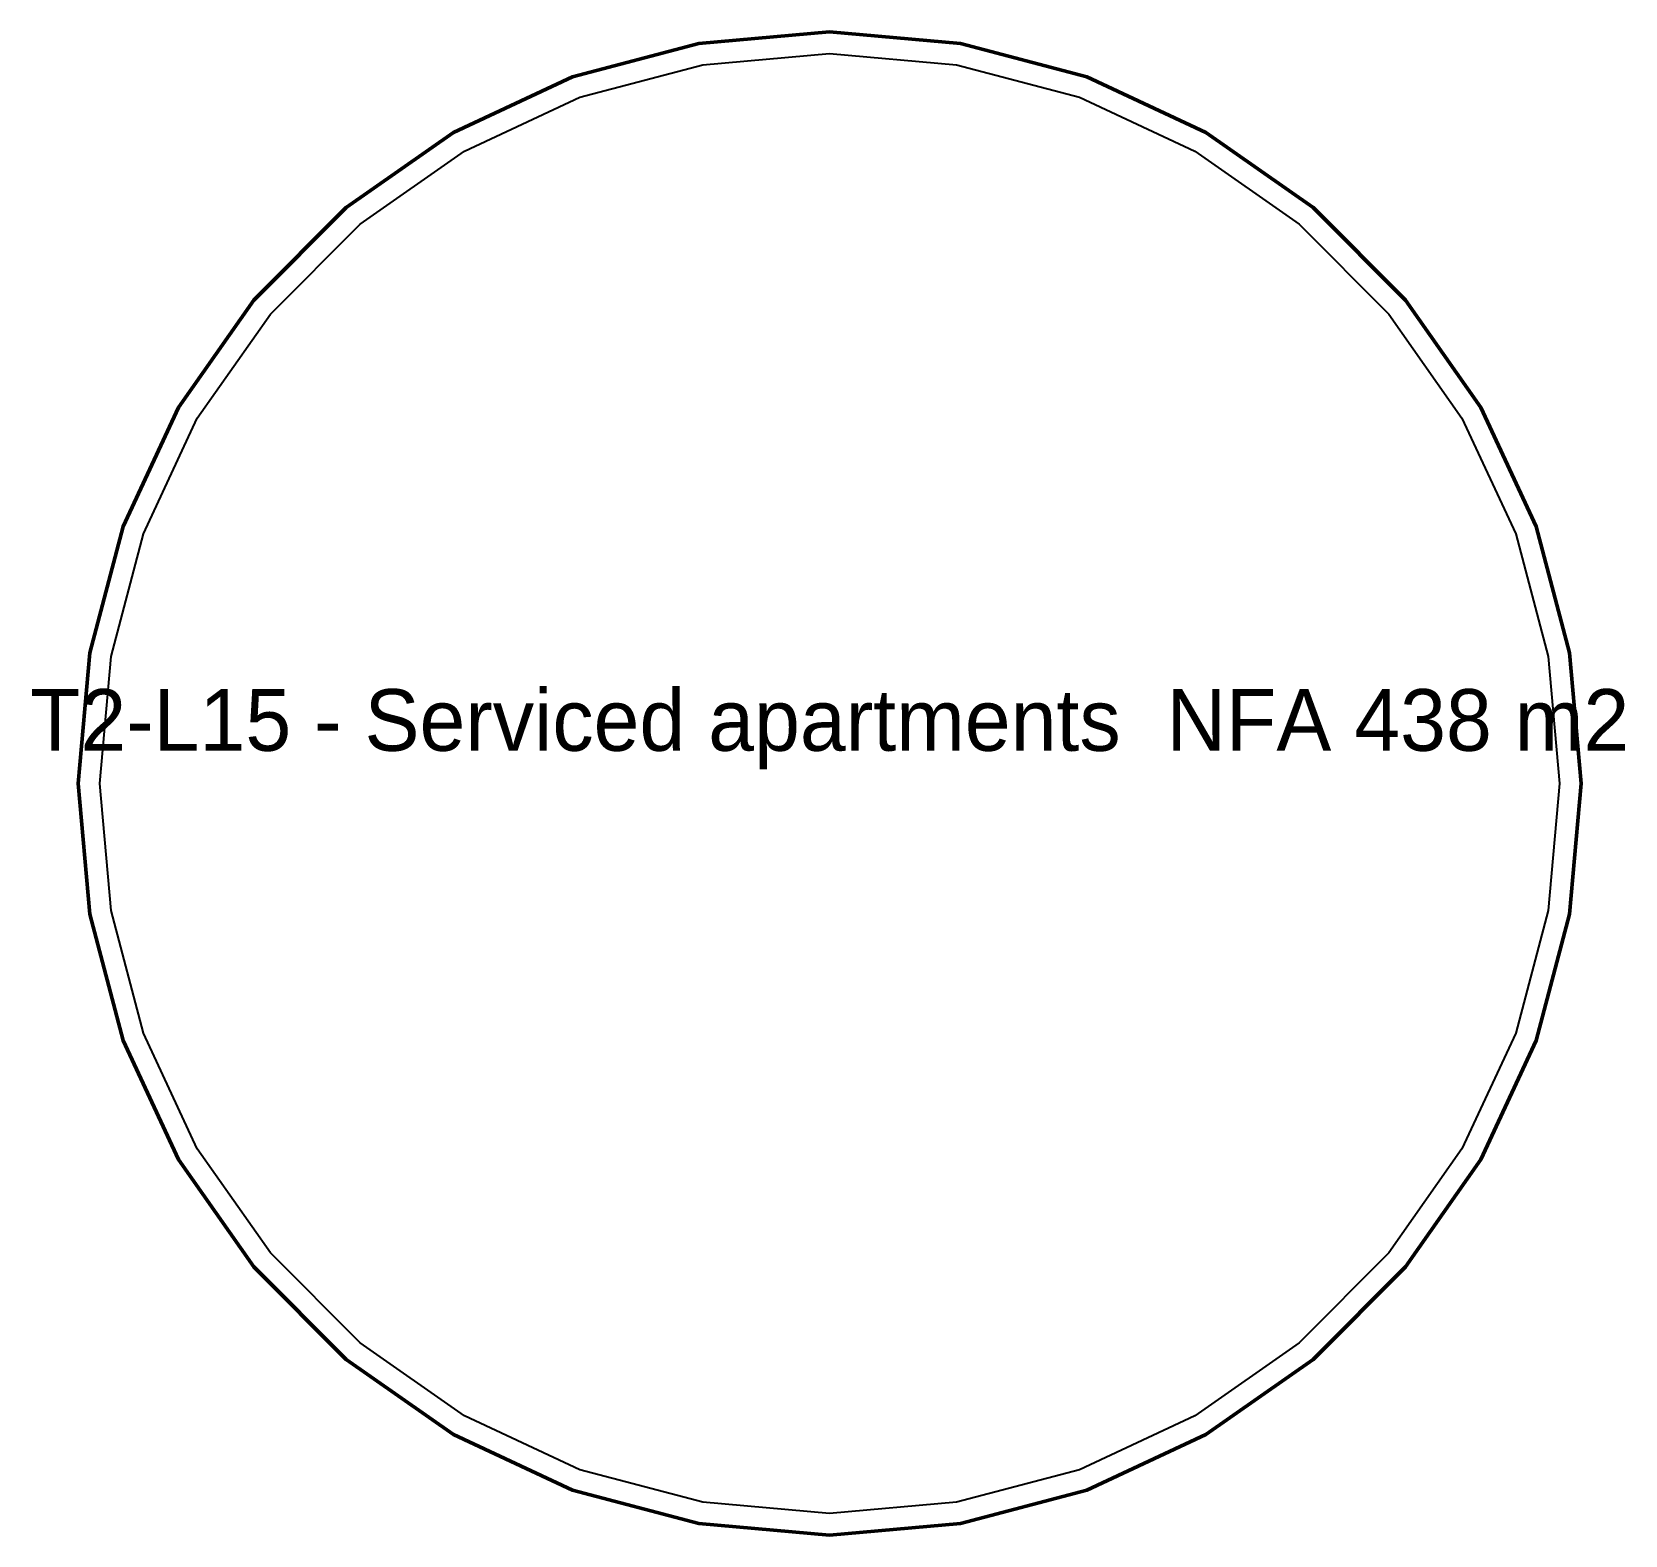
# Model space of a CAD drawing. Header units: metres. Extents: x 50.1 to 75.9, y -39.2 to -14.8.
import ezdxf
from ezdxf.enums import TextEntityAlignment as Align

# ---------------------------------------------------------------- set-up
doc = ezdxf.new("R2010")
doc.units = ezdxf.units.M
doc.layers.add('TEXT', color=250, linetype='Continuous')
doc.layers.add('WALL', color=7, linetype='Continuous')

msp = doc.modelspace()

# ---------------------------------------------------------------- linework, layer by layer
at = {"layer": 'WALL', "lineweight": 50}
msp.add_lwpolyline([(75.19, -27), (75, -24.88), (74.46, -22.83), (73.56, -20.9), (72.34, -19.16), (70.84, -17.66), (69.1, -16.44), (67.17, -15.54), (65.12, -15), (63, -14.81), (60.88, -15), (58.83, -15.54), (56.9, -16.44), (55.16, -17.66), (53.66, -19.16), (52.44, -20.9), (51.54, -22.83), (51, -24.88), (50.81, -27), (51, -29.12), (51.54, -31.17), (52.44, -33.1), (53.66, -34.84), (55.16, -36.34), (56.9, -37.56), (58.83, -38.46), (60.88, -39), (63, -39.19), (65.12, -39), (67.17, -38.46), (69.1, -37.56), (70.84, -36.34), (72.34, -34.84), (73.56, -33.1), (74.46, -31.17), (75, -29.12)], close=True, dxfattribs=at)
at = {"layer": 'WALL'}
msp.add_lwpolyline([(74.839, -27), (74.654, -29.059), (74.13, -31.051), (73.256, -32.924), (72.071, -34.614), (70.614, -36.071), (68.924, -37.256), (67.051, -38.13), (65.059, -38.654), (63, -38.839), (60.941, -38.654), (58.949, -38.13), (57.076, -37.256), (55.386, -36.071), (53.929, -34.614), (52.744, -32.924), (51.87, -31.051), (51.346, -29.059), (51.161, -27), (51.346, -24.941), (51.87, -22.949), (52.744, -21.076), (53.929, -19.386), (55.386, -17.929), (57.076, -16.744), (58.949, -15.87), (60.941, -15.346), (63, -15.161), (65.059, -15.346), (67.051, -15.87), (68.924, -16.744), (70.614, -17.929), (72.071, -19.386), (73.256, -21.076), (74.13, -22.949), (74.654, -24.941), (74.839, -27)], close=True, dxfattribs=at)

# ---------------------------------------------------------------- texts
at = {"layer": 'TEXT'}
msp.add_text('T2-L15 - Serviced apartments  NFA 438 m2', height=1, dxfattribs=at).set_placement((63, -25.97), align=Align.MIDDLE_CENTER)

doc.saveas('drawing.dxf')
